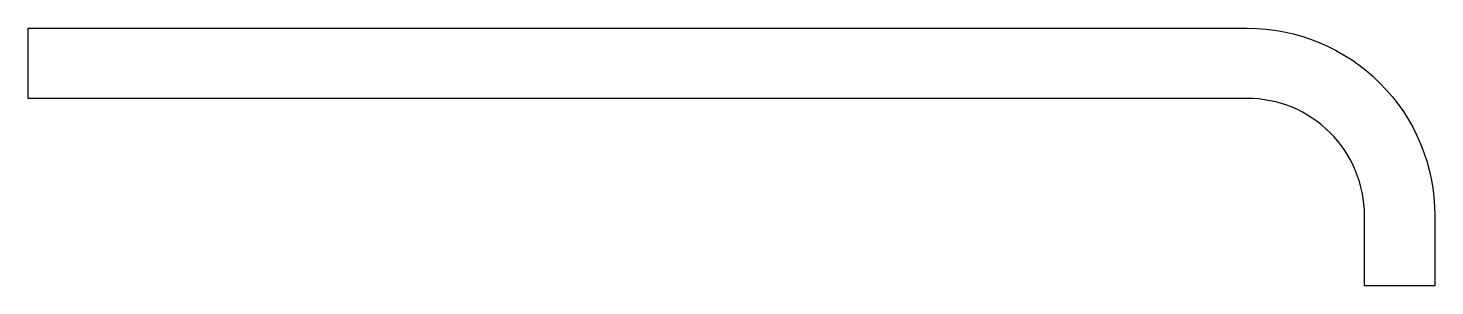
# Model space of a CAD drawing. Extents: x 165.4 to 195.4, y 232.9 to 238.4.
import ezdxf

# ---------------------------------------------------------------- set-up
doc = ezdxf.new("R2010")
doc.units = 0
doc.layers.add('ANA', color=220, linetype='CONTINUOUS')

msp = doc.modelspace()

# ---------------------------------------------------------------- linework, layer by layer
at = {"layer": 'ANA', "color": 7}
msp.add_lwpolyline([(191.406, 236.859), (165.406, 236.859), (165.406, 238.359), (191.406, 238.359, -0.414214), (195.406, 234.359), (195.406, 232.859), (193.906, 232.859), (193.906, 234.359, 0.414214)], format="xyb", close=True, dxfattribs=at)

doc.saveas('drawing.dxf')
